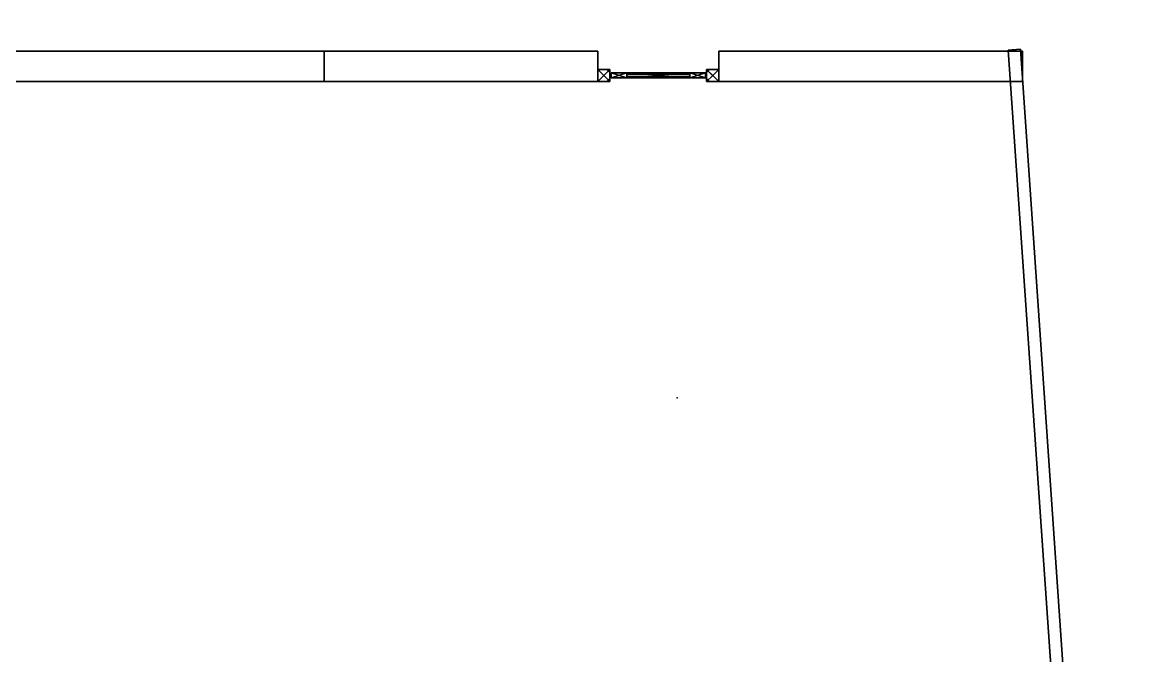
# Model space of a CAD drawing. Extents: x -0.3 to 25, y 0 to 31.3.
# Drawn here: x 14.74 to 23.91, y 26 to 31.24 of the extents above; entities that cross this region are included whole.
import ezdxf

# ---------------------------------------------------------------- set-up
doc = ezdxf.new("R2010")
doc.units = 0

# ---------------------------------------------------------------- blocks, each defined once
blk = doc.blocks.new('gate-small')
mesh = blk.add_polyface()
corners = [(1, 0.25), (1, 0.15, 1.7), (1, 0.15), (0.9, 0.25), (0.9, 0.15, 1.7), (0.9, 0.15), (1, 0.25, 1.4333), (1, 0.25, 1.4083), (1, 0.25, 0.2917), (1, 0.25, 0.2667), (0.9, 0.15, 0.2667), (0.925, 0.15, 0.2917), (0.925, 0.15, 1.4083), (0.9, 0.15, 1.4333), (1, 0.15, 1.4333), (1, 0.15, 1.4083), (1, 0.15, 0.2917), (1, 0.15, 0.2667), (0.9, 0.25, 1.4333), (0.925, 0.25, 1.4083), (0.9, 0.25, 0.2667), (0.925, 0.25, 0.2917), (0.9, 0.175, 0.2917), (0.9, 0.225, 0.2917), (0.9, 0.175, 1.4083), (0.9, 0.225, 1.4083), (0, 0.15, 1.7), (0, 0.15), (0, 0.25, 1.7), (0, 0.25), (0.1, 0.15, 1.7), (0.1, 0.15), (0.1, 0.25, 1.7), (0.1, 0.25), (0, 0.15, 1.4333), (0, 0.15, 1.4083), (0, 0.15, 0.2917), (0, 0.15, 0.2667), (0.1, 0.25, 0.2667), (0.075, 0.25, 0.2917), (0.075, 0.25, 1.4083), (0.1, 0.25, 1.4333), (0, 0.25, 1.4333), (0, 0.25, 1.4083), (0, 0.25, 0.2917), (0, 0.25, 0.2667), (0.1, 0.15, 1.4333), (0.075, 0.15, 1.4083), (0.1, 0.15, 0.2667), (0.075, 0.15, 0.2917), (0.1, 0.225, 0.2917), (0.1, 0.175, 0.2917), (0.1, 0.225, 1.4083), (0.1, 0.175, 1.4083), (0.05, 0.2, 1.73), (0.9, 0.25, 1.7), (1, 0.25, 1.7), (0.95, 0.2, 1.73), (0.11, 0.18, 0.1), (0.11, 0.18, 1.6), (0.11, 0.22, 0.1), (0.11, 0.22, 1.6), (0.89, 0.18, 0.1), (0.89, 0.18, 1.6), (0.89, 0.22, 0.1), (0.89, 0.22, 1.6), (0.76, 0.22, 0.1), (0.24, 0.22, 0.1), (0.24, 0.22, 1.6), (0.76, 0.22, 1.6), (0.24, 0.18, 0.1), (0.76, 0.18, 0.1), (0.76, 0.18, 1.6), (0.24, 0.18, 1.6), (0.11, 0.18, 0.2667), (0.11, 0.18, 0.7667), (0.11, 0.18, 0.9333), (0.11, 0.18, 1.4333), (0.11, 0.22, 1.4333), (0.11, 0.22, 0.9333), (0.11, 0.22, 0.7667), (0.11, 0.22, 0.2667), (0.89, 0.22, 1.4333), (0.89, 0.22, 0.9333), (0.89, 0.22, 0.7667), (0.89, 0.22, 0.2667), (0.89, 0.18, 1.4333), (0.89, 0.18, 0.9333), (0.89, 0.18, 0.7667), (0.89, 0.18, 0.2667), (0.76, 0.18, 1.4333), (0.76, 0.18, 0.9333), (0.76, 0.18, 0.7667), (0.76, 0.18, 0.2667), (0.24, 0.18, 1.4333), (0.24, 0.18, 0.9333), (0.24, 0.18, 0.7667), (0.24, 0.18, 0.2667), (0.24, 0.22, 1.4333), (0.24, 0.22, 0.9333), (0.24, 0.22, 0.7667), (0.24, 0.22, 0.2667), (0.76, 0.22, 1.4333), (0.76, 0.22, 0.9333), (0.76, 0.22, 0.7667), (0.76, 0.22, 0.2667), (0.76, 0.19, 1.4333), (0.76, 0.19, 0.9333), (0.24, 0.19, 1.4333), (0.24, 0.19, 0.9333), (0.76, 0.19, 0.7667), (0.76, 0.19, 0.2667), (0.24, 0.19, 0.7667), (0.24, 0.19, 0.2667), (0.24, 0.21, 1.4333), (0.24, 0.21, 0.9333), (0.76, 0.21, 1.4333), (0.76, 0.21, 0.9333), (0.24, 0.21, 0.7667), (0.24, 0.21, 0.2667), (0.76, 0.21, 0.7667), (0.76, 0.21, 0.2667)]
mesh.append_faces([[corners[k] for k in face] for face in [(55, 4, 57), (14, 1, 4), (14, 4, 13), (13, 4, 55), (13, 55, 18), (3, 0, 2), (3, 2, 5), (6, 56, 1), (6, 1, 14), (18, 55, 56), (18, 56, 6), (3, 20, 9), (3, 9, 0), (8, 9, 20), (8, 20, 21), (19, 7, 8), (19, 8, 21), (19, 18, 6), (19, 6, 7), (0, 9, 17), (0, 17, 2), (9, 8, 16), (9, 16, 17), (8, 7, 15), (8, 15, 16), (7, 6, 14), (7, 14, 15), (5, 10, 20), (5, 20, 3), (22, 23, 20), (22, 20, 10), (11, 22, 10), (13, 24, 12), (2, 17, 10), (2, 10, 5), (17, 16, 11), (17, 11, 10), (25, 19, 21), (25, 21, 23), (15, 14, 13), (15, 13, 12), (15, 12, 11), (15, 11, 16), (11, 12, 24), (11, 24, 22), (21, 20, 23), (24, 25, 23), (24, 23, 22), (25, 24, 13), (25, 13, 18), (19, 25, 18), (28, 26, 54), (42, 28, 32), (42, 32, 41), (41, 32, 30), (41, 30, 46), (31, 27, 29), (31, 29, 33), (34, 26, 28), (34, 28, 42), (46, 30, 26), (46, 26, 34), (31, 48, 37), (31, 37, 27), (36, 37, 48), (36, 48, 49), (47, 35, 36), (47, 36, 49), (47, 46, 34), (47, 34, 35), (27, 37, 45), (27, 45, 29), (37, 36, 44), (37, 44, 45), (36, 35, 43), (36, 43, 44), (35, 34, 42), (35, 42, 43), (33, 38, 48), (33, 48, 31), (50, 51, 48), (50, 48, 38), (39, 50, 38), (41, 52, 40), (29, 45, 38), (29, 38, 33), (45, 44, 39), (45, 39, 38), (53, 47, 49), (53, 49, 51), (43, 42, 41), (43, 41, 40), (43, 40, 39), (43, 39, 44), (39, 40, 52), (39, 52, 50), (49, 48, 51), (52, 53, 51), (52, 51, 50), (53, 52, 41), (53, 41, 46), (47, 53, 46), (32, 28, 54), (30, 32, 54), (30, 54, 26), (56, 55, 57), (1, 56, 57), (1, 57, 4), (77, 59, 61), (77, 61, 78), (102, 69, 65), (102, 65, 82), (82, 65, 63), (82, 63, 86), (94, 73, 59), (94, 59, 77), (66, 64, 62), (66, 62, 71), (68, 61, 59), (68, 59, 73), (65, 69, 72), (65, 72, 63), (68, 73, 72), (68, 72, 69), (60, 67, 70), (60, 70, 58), (67, 66, 71), (67, 71, 70), (86, 63, 72), (86, 72, 90), (98, 68, 69), (98, 69, 102), (78, 61, 68), (78, 68, 98), (93, 97, 70), (93, 70, 71), (72, 73, 94), (72, 94, 90), (78, 98, 99), (78, 99, 79), (91, 95, 96), (91, 96, 92), (80, 100, 101), (80, 101, 81), (60, 81, 101), (60, 101, 67), (100, 104, 120), (100, 120, 118), (80, 79, 99), (80, 99, 100), (102, 103, 117), (102, 117, 116), (67, 101, 105), (67, 105, 66), (88, 92, 93), (88, 93, 89), (100, 99, 103), (100, 103, 104), (86, 90, 91), (86, 91, 87), (62, 89, 93), (62, 93, 71), (96, 75, 74), (96, 74, 97), (88, 87, 91), (88, 91, 92), (94, 77, 76), (94, 76, 95), (70, 97, 74), (70, 74, 58), (84, 88, 89), (84, 89, 85), (96, 95, 76), (96, 76, 75), (82, 86, 87), (82, 87, 83), (64, 85, 89), (64, 89, 62), (104, 84, 85), (104, 85, 105), (84, 83, 87), (84, 87, 88), (102, 82, 83), (102, 83, 103), (66, 105, 85), (66, 85, 64), (74, 75, 80), (74, 80, 81), (104, 103, 83), (104, 83, 84), (76, 77, 78), (76, 78, 79), (58, 74, 81), (58, 81, 60), (97, 93, 111), (97, 111, 113), (75, 76, 79), (75, 79, 80), (95, 91, 107), (95, 107, 109), (108, 109, 107), (108, 107, 106), (94, 95, 109), (94, 109, 108), (90, 94, 108), (90, 108, 106), (91, 90, 106), (91, 106, 107), (112, 113, 111), (112, 111, 110), (96, 97, 113), (96, 113, 112), (92, 96, 112), (92, 112, 110), (93, 92, 110), (93, 110, 111), (114, 116, 117), (114, 117, 115), (99, 98, 114), (99, 114, 115), (98, 102, 116), (98, 116, 114), (103, 99, 115), (103, 115, 117), (118, 120, 121), (118, 121, 119), (104, 105, 121), (104, 121, 120), (105, 101, 119), (105, 119, 121), (101, 100, 118), (101, 118, 119)]])

msp = doc.modelspace()

# ---------------------------------------------------------------- linework, layer by layer
at = {"layer": 'LIGHTS', "color": 51}
msp.add_point((20.1603, 28.1346, 5.5), dxfattribs=at)

# ---------------------------------------------------------------- block references
at = {"rotation": 180}
msp.add_blockref('gate-small', (20.5034, 31, -0.01), dxfattribs=at)

# ---------------------------------------------------------------- meshes
at = {"color": 250}
mesh = msp.add_polyface(dxfattribs=at)
corners = [(0, 0.0208, 5.89), (0, 0.0208, 6), (0, 2.7614, 5.89), (0, 2.7614, 6), (0, 8.2012, 5.89), (0, 8.2012, 6), (0, 12.4181, 5.89), (0, 12.4181, 6), (0, 17.8472, 5.89), (0, 17.8472, 6), (0, 22.7356, 5.89), (0, 22.7356, 6), (2.2461, 25.3147, 5.92), (2.2463, 25.3047, 5.89), (2.2501, 25.0747, 5.89), (2.2501, 25.0747, 6), (3.0018, 8.1403, 5.92), (3.0117, 8.1509, 5.89), (3.0277, 5.1998, 5.92), (3.0377, 5.1904, 5.89), (3.2396, 8.3949, 5.89), (3.2396, 8.3949, 6), (3.2696, 4.976, 5.89), (3.2696, 4.976, 6), (4.0001, 25.344, 5.92), (4.0002, 25.334, 5.89), (4.0041, 25.1041, 5.89), (4.0041, 25.1041, 6), (4.8071, 28.2991, 5.92), (4.8173, 28.2892, 5.89), (4.85, 25.3582, 5.92), (4.8601, 25.3484, 5.89), (5.0506, 28.0611, 5.89), (5.0506, 28.0611, 6), (5.0935, 25.1223, 5.89), (5.0935, 25.1223, 6), (8.2433, 31.24, 5.92), (8.2536, 31.23, 5.89), (8.316, 28.3287, 5.92), (8.3262, 28.3187, 5.89), (8.4894, 31, 5.89), (8.4894, 31, 6), (8.562, 28.0907, 5.89), (8.562, 28.0907, 6), (0, 4.7483, 5.89), (0, 4.7483, 6), (0, 25.0371, 5.89), (0, 25.0371, 6), (-0.23, 0.0208, 5.89), (-0.23, 2.7614, 5.89), (-0.23, 4.9629, 5.89), (-0.23, 7.9571, 5.89), (-0.23, 12.4181, 5.89), (-0.23, 17.8472, 5.89), (-0.23, 22.7356, 5.89), (-0.23, 25.2633, 5.89), (-0.24, 0.0208, 5.92), (-0.24, 2.7614, 5.92), (-0.24, 4.9722, 5.92), (-0.24, 7.9465, 5.92), (-0.24, 12.4181, 5.92), (-0.24, 17.8472, 5.92), (-0.24, 22.7356, 5.92), (-0.24, 25.2731, 5.92), (10.9872, 31, 5.89), (10.9872, 31, 6), (10.9872, 31.23, 5.89), (10.9872, 31.24, 5.92), (13.18, 31, 5.89), (13.18, 31, 6), (13.2637, 28.7824, 5.89), (13.2637, 28.7824, 6), (13.4015, 31.23, 5.89), (13.4058, 25.0165, 5.89), (13.4058, 25.0165, 6), (13.4112, 31.24, 5.92), (13.4936, 28.7911, 5.89), (13.5036, 28.7914, 5.92), (13.6226, 19.2713, 5.89), (13.6226, 19.2713, 6), (13.6357, 25.0252, 5.89), (13.6457, 25.0255, 5.92), (13.6584, 18.3239, 5.89), (13.6584, 18.3239, 6), (13.69, 17.485, 5.89), (13.69, 17.485, 6), (13.8525, 19.28, 5.89), (13.8624, 19.2804, 5.92), (13.8882, 18.3326, 5.89), (13.8982, 18.333, 5.92), (13.9112, 17.7237, 5.89), (13.9208, 17.7341, 5.92), (17.9046, 17.8875, 5.92), (17.905, 17.8775, 5.89), (17.9139, 17.6477, 5.89), (17.9139, 17.6477, 6), (23.9032, 18.1184, 5.92), (23.9036, 18.1084, 5.89), (23.9124, 17.8786, 5.89), (23.9124, 17.8786, 6)]
mesh.append_faces([[corners[k] for k in face] for face in [(96, 99, 97), (1, 56, 48), (97, 99, 98), (1, 48, 0), (98, 99, 95, 94), (97, 98, 94, 93), (96, 97, 93, 92), (99, 96, 92, 95), (94, 95, 85, 84), (93, 94, 84, 90), (92, 93, 90, 91), (95, 92, 91, 85), (84, 85, 83, 82), (90, 84, 82, 88), (91, 90, 88, 89), (85, 91, 89, 83), (82, 83, 79, 78), (88, 82, 78, 86), (89, 88, 86, 87), (83, 89, 87, 79), (78, 79, 74, 73), (86, 78, 73, 80), (87, 86, 80, 81), (79, 87, 81, 74), (73, 74, 71, 70), (80, 73, 70, 76), (81, 80, 76, 77), (74, 81, 77, 71), (70, 71, 69, 68), (76, 70, 68, 72), (77, 76, 72, 75), (71, 77, 75, 69), (68, 69, 65, 64), (72, 68, 64, 66), (75, 72, 66, 67), (69, 75, 67, 65), (64, 65, 41, 40), (66, 64, 40, 37), (67, 66, 37, 36), (65, 67, 36, 41), (40, 41, 43, 42), (37, 40, 42, 39), (36, 37, 39, 38), (41, 36, 38, 43), (42, 43, 33, 32), (39, 42, 32, 29), (38, 39, 29, 28), (43, 38, 28, 33), (32, 33, 35, 34), (29, 32, 34, 31), (28, 29, 31, 30), (33, 28, 30, 35), (34, 35, 27, 26), (31, 34, 26, 25), (30, 31, 25, 24), (35, 30, 24, 27), (26, 27, 15, 14), (25, 26, 14, 13), (24, 25, 13, 12), (27, 24, 12, 15), (14, 15, 47, 46), (13, 14, 46, 55), (12, 13, 55, 63), (15, 12, 63, 47), (46, 47, 11, 10), (55, 46, 10, 54), (63, 55, 54, 62), (47, 63, 62, 11), (10, 11, 9, 8), (54, 10, 8, 53), (62, 54, 53, 61), (11, 62, 61, 9), (8, 9, 7, 6), (53, 8, 6, 52), (61, 53, 52, 60), (9, 61, 60, 7), (6, 7, 5, 4), (52, 6, 4, 51), (60, 52, 51, 59), (7, 60, 59, 5), (4, 5, 21, 20), (51, 4, 20, 17), (59, 51, 17, 16), (5, 59, 16, 21), (20, 21, 23, 22), (17, 20, 22, 19), (16, 17, 19, 18), (21, 16, 18, 23), (22, 23, 45, 44), (19, 22, 44, 50), (18, 19, 50, 58), (23, 18, 58, 45), (44, 45, 3, 2), (50, 44, 2, 49), (58, 50, 49, 57), (45, 58, 57, 3), (2, 3, 1, 0), (49, 2, 0, 48), (57, 49, 48, 56), (3, 57, 56, 1)]], dxfattribs={"color": 250})
at = {"color": 85}
mesh = msp.add_polyface(dxfattribs=at)
corners = [(12.6893, 30.75), (12.6893, 30.75, 1.8), (12.6893, 31), (12.6893, 31, 1.8), (17.2402, 30.75), (17.2402, 30.75, 1.8), (17.2402, 31), (17.2402, 31, 1.8)]
mesh.append_faces([[corners[k] for k in face] for face in [(7, 3, 1, 5), (4, 0, 2, 6), (6, 2, 3, 7), (2, 0, 1, 3), (0, 4, 5, 1), (4, 6, 7, 5)]], dxfattribs={"color": 85})
mesh = msp.add_polyface(dxfattribs=at)
corners = [(17.2402, 30.75), (17.2402, 30.75, 1.8), (17.2402, 31), (17.2402, 31, 1.8), (19.5034, 30.75), (19.5034, 30.75, 1.8), (19.5034, 31), (19.5034, 31, 1.8)]
mesh.append_faces([[corners[k] for k in face] for face in [(7, 3, 1, 5), (4, 0, 2, 6), (6, 2, 3, 7), (2, 0, 1, 3), (0, 4, 5, 1), (4, 6, 7, 5)]], dxfattribs={"color": 85})
mesh = msp.add_polyface(dxfattribs=at)
corners = [(20.5034, 30.75), (20.5034, 30.75, 1.8), (20.5034, 31), (20.5034, 31, 1.8), (23.0166, 30.75), (23.0166, 30.75, 1.8), (23.0166, 31), (23.0166, 31, 1.8)]
mesh.append_faces([[corners[k] for k in face] for face in [(7, 3, 1, 5), (4, 0, 2, 6), (6, 2, 3, 7), (2, 0, 1, 3), (0, 4, 5, 1), (4, 6, 7, 5)]], dxfattribs={"color": 85})
mesh = msp.add_polyface(dxfattribs=at)
corners = [(22.8991, 31.0097), (22.8991, 31.0097, 1.8), (22.9989, 31.0166), (22.9989, 31.0166, 1.8), (23.2912, 25.3238), (23.2912, 25.3238, 1.8), (23.391, 25.3307), (23.391, 25.3307, 1.8)]
mesh.append_faces([[corners[k] for k in face] for face in [(7, 3, 1, 5), (4, 0, 2, 6), (6, 2, 3, 7), (2, 0, 1, 3), (0, 4, 5, 1), (4, 6, 7, 5)]], dxfattribs={"color": 85})

doc.saveas('drawing.dxf')
